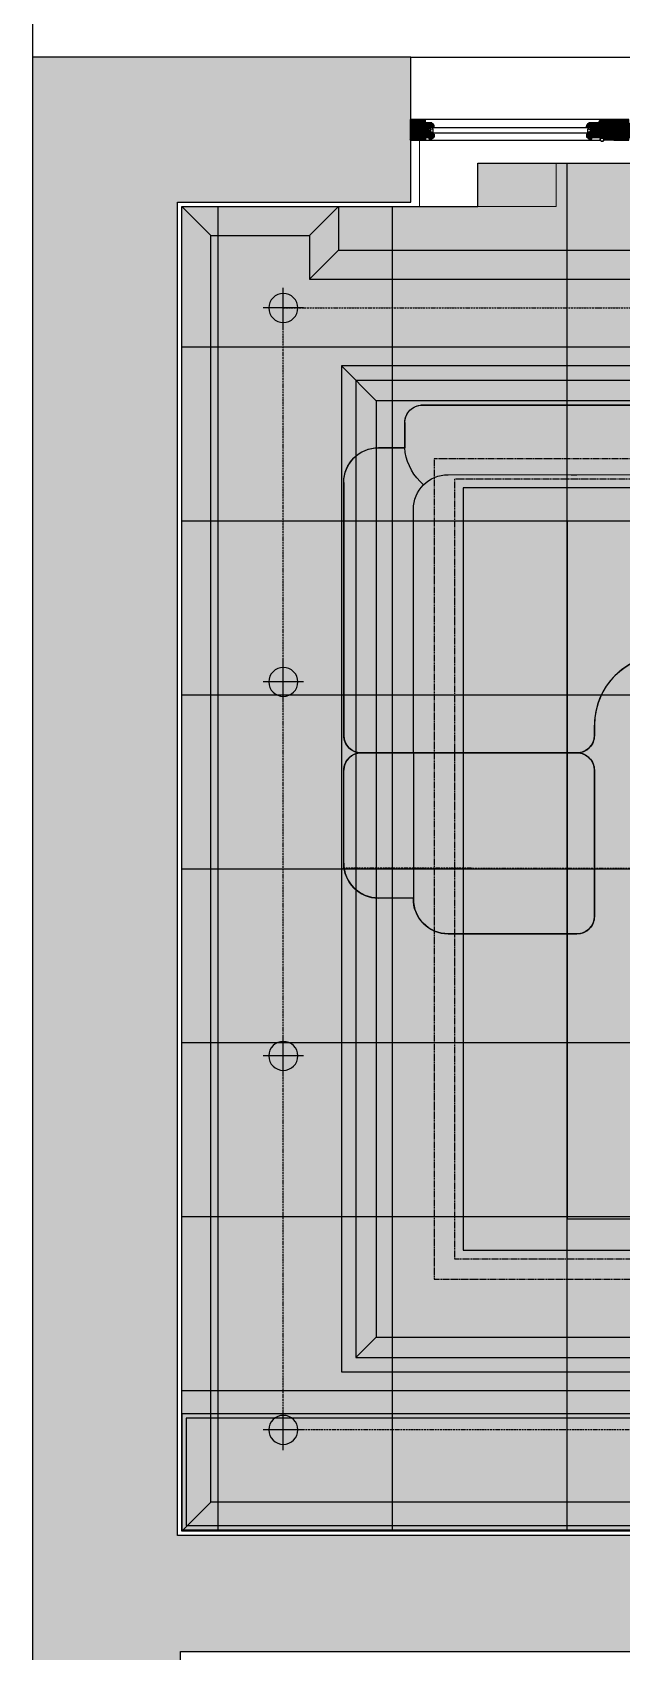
# Model space of a CAD drawing. Header units: millimetres. Extents: x 10553 to 38258, y 46576 to 64025.
# Drawn here: x 10553 to 12584, y 53250 to 58836 of the extents above; entities that cross this region are included whole.
import ezdxf

# ---------------------------------------------------------------- set-up
doc = ezdxf.new("R2010")
doc.units = ezdxf.units.MM
doc.linetypes.add('ACAD_ISO10W100', pattern=[18, 12, -3, 0, -3])
doc.linetypes.add('HIDDEN2', pattern=[4.7625, 3.175, -1.5875])
for name, color, linetype in [('ceiling', 232, 'Continuous'), ('floor', 172, 'Continuous'), ('floor hatch', 252, 'Continuous'), ('furn', 34, 'Continuous'), ('light', 230, 'Continuous'), ('plaster', 81, 'Continuous'), ('wall', 5, 'Continuous'), ('windows', 7, 'Continuous')]:
    doc.layers.add(name, color=color, linetype=linetype)

# ---------------------------------------------------------------- blocks, each defined once
blk = doc.blocks.new('Joint-K7335')
at = {"layer": 'windows', "color": 7}
for points in [[(3.9, 10.7, -0.206505), (4.5, 11.8, -0.277528), (4.6, 11.7), (4.7, 11.5, 0.626267), (5.4, 11.5, 0.131441), (5.5, 11.7), (5.5, 18, 0.509109), (4.6, 18.4, -0.294424), (2, 18.3, 0.173488), (1.3, 18.5), (0, 18.5), (0, 2.1, 0.415334), (1.2, 0.9, 0.048115), (1.5, 0.9, 0.113375), (1.5, 1), (4, 2.8, 0.235966), (4, 2.9), (4, 3.3, 0.247659), (4, 3.4, 0.287937), (3.6, 3.4), (1.8, 2.3, -0.576722), (1.5, 2.5), (1.5, 3.3, -0.235966), (1.6, 3.5), (4, 5.3, 0.235966), (4, 5.3), (4, 5.7, 0.247659), (4, 5.8, 0.287937), (3.6, 5.8), (1.8, 4.8, -0.576722), (1.5, 5), (1.5, 6.3, -0.384094), (2.6, 7.5, -0.021813), (2.7, 7.5), (6.5, 7.5), (6.5, 7.6, 0.333043), (5.7, 8.5, -0.293245), (5.3, 8.9, 0.008528), (5.2, 9.3, 0.265517), (5, 9.5, 0.023748), (4.8, 9.5, -0.356149), (3.9, 10.7, -0.356149)], [(3.2, 10.8, 0.355005), (4.6, 8.8, -0.567624), (4.7, 8.8, -0.24708), (4.4, 8.7), (2.2, 9, -0.351704), (1.2, 10.1), (1.2, 12.9, -0.414214), (1.5, 13.2), (1.6, 13.2, 0.277073), (1.9, 13.4), (3.7, 16.8, -0.041112), (3.8, 17), (4.1, 17.7, -0.50666), (4.6, 17.7, -0.2771), (4.6, 17.5), (4.6, 13.3, 0.213422), (4.7, 13.1, -0.886227), (4.4, 12.6, 0.250571), (3.2, 10.8)]]:
    blk.add_lwpolyline(points, format="xyb", dxfattribs=at)
blk.add_lwpolyline([(1.6, 17.8, 0.632714), (1, 17.6), (1, 14.2, 0.78091), (1.6, 14.1), (3.2, 17.1, -0.117333), (3.3, 17.2, 1.218085), (3, 17.5, -0.285776), (2.7, 17.3, -0.145588)], format="xyb", close=True, dxfattribs=at)
blk = doc.blocks.new('downlight')
at = {"color": 0}
for p, q in [((0, 10.5), (0, -10.5)), ((-10.5, 0), (10.5, 0))]:
    blk.add_line(p, q, dxfattribs=at)
blk.add_circle((0, 0), 7.5, dxfattribs=at)
blk = doc.blocks.new('igig')
at = {"layer": 'furn', "linetype": 'ByBlock'}
blk.add_hatch(color=254, dxfattribs=at).paths.add_polyline_path([(-4221.5, -200), (0, -200), (0, 200), (-4221.5, 200)])
at = {"layer": 'furn', "color": 34, "linetype": 'ByBlock'}
for points in [[(-4221.5, -200), (0, -200), (0, 200), (-4221.5, 200)], [(-4206.5, -185), (-15, -185), (-15, 185), (-4206.5, 185)]]:
    blk.add_lwpolyline(points, close=True, dxfattribs=at)
blk = doc.blocks.new('ergwerg564')
at = {"linetype": 'ByBlock'}
h = blk.add_hatch(color=254, dxfattribs=at)
edge = h.paths.add_edge_path()
edge.add_line((-1140, 1632), (-267.2, 1632))
edge.add_arc((-267.2, 1512), 120, 0, 90, ccw=False)
edge.add_line((-147.2, 1512), (-147.2, 1421.5))
edge.add_line((-147.2, 1421.5), (-60.4, 1421.5))
edge.add_arc((-60.4, 1361.5), 60, 0, 90, ccw=False)
edge.add_line((-0.4, 1361.5), (0, 492))
edge.add_arc((-60, 492), 60, -90.0263, 0.0263, ccw=False)
edge.add_arc((-60, 372), 60, 0, 90, ccw=False)
edge.add_line((0, 372), (0, -372))
edge.add_arc((-60, -372), 60, 270, 360, ccw=False)
edge.add_arc((-60, -492), 60, 0, 90, ccw=False)
edge.add_line((0, -492), (0, -1229.2))
edge.add_arc((-120, -1229.2), 120, 270, 360, ccw=False)
edge.add_line((-120, -1349.2), (-210.2, -1349.2))
edge.add_line((-210.2, -1349.2), (-210.2, -1436))
edge.add_arc((-270.2, -1436), 60, 270, 360, ccw=False)
edge.add_line((-270.2, -1496), (-724.3, -1496))
edge.add_arc((-724.3, -1436), 60, 180, 270, ccw=False)
edge.add_line((-784.3, -1436), (-784.3, -1256))
edge.add_line((-784.3, -1256), (-804, -1256))
edge.add_arc((-804, -1196), 60, 180, 270, ccw=False)
edge.add_line((-864, -1196), (-864, -492))
edge.add_arc((-804, -492), 60, 90, 180, ccw=False)
edge.add_arc((-770.1, -338.1), 99.9, 199.8678, 250.1322, ccw=False)
edge.add_line((-864, -372), (-864, 372))
edge.add_arc((-804, 372), 60, 90, 180, ccw=False)
edge.add_arc((-804, 492), 60, 180, 270, ccw=False)
edge.add_arc((-1105.8, 524.1), 243.9, 352.4416, 449.5766)
edge.add_line((-1104, 768), (-1140, 768))
edge.add_arc((-1140, 828), 60, 180, 270, ccw=False)
edge.add_arc((-1260, 828), 60, -90, 0, ccw=False)
edge.add_line((-1260, 768), (-1764, 768))
edge.add_arc((-1764, 828), 60, 180, 270, ccw=False)
edge.add_line((-1824, 828), (-1824, 1272))
edge.add_arc((-1704, 1272), 120, 88.4652, 180, ccw=False)
edge.add_line((-1700.7, 1392), (-1700.7, 1512))
edge.add_arc((-1580.7, 1512), 120, 90, 180, ccw=False)
edge.add_line((-1580.7, 1632), (-1260, 1632))
edge.add_arc((-1260, 1572), 60, 0, 90, ccw=False)
edge.add_arc((-1140, 1572), 60, 90, 180, ccw=False)
at = {"color": 0}
for p, q in [((-1580.7, 1632), (-1260, 1632)), ((-267.2, 1632), (-1140, 1632)), ((-1200, 1572), (-1200, 828)), ((-1200, 828), (-1200, 1572)), ((-1200, 828), (-1200, 1572)), ((-1200, 828), (-1200, 1572)), ((-1700.7, 1392), (-1700.7, 1512)), ((-147.2, 1421.5), (-147.2, 1512)), ((-60.4, 1421.8), (-147.2, 1421.8)), ((-1200, 1392), (-1704, 1392)), ((-1200, 1392), (-360.4, 1392)), ((-275.5, 1356.9), (-263.3, 1369.1)), ((0, 528), (-0.5, 1365.9)), ((-1824, 1272), (-1824, 847.7)), ((-240.4, 1272), (-240, 432)), ((-1824, 847.7), (-1824, 828)), ((-240.4, 847.7), (-240.4, 828)), ((-1764, 768), (-1260, 768)), ((-1140, 768), (-1104, 768)), ((-864, 528), (-864, 492)), ((0, 492), (0, 528)), ((-60, 432), (-804, 432)), ((-804, 432), (-60, 432)), ((-240, 432), (-240, -432)), ((-864, 372), (-864, -372)), ((0, -372), (0, 372)), ((-804, -432), (-60, -432)), ((-804, -432), (-60, -432)), ((-240, -432), (-240, -1136)), ((-864, -492), (-864, -1196)), ((0, -1229.2), (0, -492)), ((-275.1, -1220.9), (-262.9, -1233.1)), ((-804, -1256), (-784.3, -1256)), ((-784.3, -1256), (-784.3, -1436)), ((-360, -1256), (-784.3, -1256)), ((-210.5, -1349.2), (-120, -1349.2)), ((-210.2, -1436), (-210.2, -1349.2)), ((-713.1, -1496.5), (-266.1, -1495.9))]:
    blk.add_line(p, q, dxfattribs=at)
blk.add_lwpolyline([(-1140, 1632), (-267.2, 1632, -0.414214), (-147.2, 1512), (-147.2, 1421.5), (-60.4, 1421.5, -0.414214), (-0.4, 1361.5), (0, 492, -0.414483), (-60, 432, -0.414214), (0, 372), (0, -372, -0.414214), (-60, -432, -0.414214), (0, -492), (0, -1229.2, -0.414214), (-120, -1349.2), (-210.2, -1349.2), (-210.2, -1436, -0.414214), (-270.2, -1496), (-724.3, -1496, -0.414214), (-784.3, -1436), (-784.3, -1256), (-804, -1256, -0.414214), (-864, -1196), (-864, -492, -0.414214), (-804, -432, -0.222905), (-864, -372), (-864, 372, -0.414214), (-804, 432, -0.414214), (-864, 492, 0.451176), (-1104, 768), (-1140, 768, -0.414214), (-1200, 828, -0.414214), (-1260, 768), (-1764, 768, -0.414214), (-1824, 828), (-1824, 1272, -0.422081), (-1700.7, 1392), (-1700.7, 1512, -0.414214), (-1580.7, 1632), (-1260, 1632, -0.414214), (-1200, 1572, -0.414214), (-1140, 1632, -2.414214)], format="xyb", dxfattribs=at)
for centre, major_axis, start_param, end_param in [((-1580.7, 1512), (84.9, 84.9), 0.785398, 2.356194), ((-1260, 1572), (-42.4, 42.4), 3.926991, 5.497787), ((-1140, 1572), (42.4, 42.4), 0.785398, 2.356194), ((-1704, 1272), (84.9, 84.9), 0.785398, 2.356194), ((-1764, 828), (-42.4, 42.4), 0.785398, 2.356194), ((-1260, 828), (42.4, 42.4), 3.926991, 5.497787), ((-1140, 828), (-42.4, 42.4), 0.785398, 2.356194), ((-1104, 528), (-169.7, 169.7), 3.926991, 5.497787), ((-804, 492), (-42.4, 42.4), 0.785398, 2.356194), ((-60, 492), (42.4, 42.4), 3.926991, 5.497787), ((-804, 372), (42.4, 42.4), 0.785398, 2.356194), ((-60, 372), (-42.4, 42.4), 3.926991, 5.497787), ((-60, -372), (42.4, 42.4), 3.926991, 5.497787), ((-60, -492), (-42.4, 42.4), 3.926991, 5.497787), ((-360, -1136), (-84.9, 84.9), 2.356194, 3.926991), ((-804, -1196), (-42.4, 42.4), 0.785398, 2.356194), ((-390.2, -1360.4), (127.3, 127.3), 5.559878, 6.283185), ((-120, -1229.2), (-84.9, 84.9), 2.356194, 3.926991), ((-724.3, -1436), (-42.4, 42.4), 0.785398, 2.356194), ((-270.2, -1436), (42.4, 42.4), 3.926991, 5.497787), ((-713.1, -1376.5), (-84.9, 84.9), 2.262387, 2.356194)]:
    blk.add_ellipse(centre, major_axis=major_axis, ratio=1, start_param=start_param, end_param=end_param, dxfattribs=at)
at = {"color": 0, "extrusion": (0, 0, -1)}
for centre, major_axis, start_param, end_param in [((-267.2, 1512), (-84.9, 84.9), 0.785398, 2.356194), ((-136, 1241.8), (-127.3, 127.3), 0, 0.723307), ((-60.4, 1361.8), (-42.4, 42.4), 0.785398, 2.356194), ((-360.4, 1272), (-84.9, 84.9), 0.785398, 2.356194), ((-119.9, 918.9), (-84.9, 84.9), 2.356194, 2.450002)]:
    blk.add_ellipse(centre, major_axis=major_axis, ratio=1, start_param=start_param, end_param=end_param, dxfattribs=at)

msp = doc.modelspace()

# ---------------------------------------------------------------- hatches: boundary and pattern name
at = {"layer": 'floor hatch', "true_color": 0xe2d7b1}
h = msp.add_hatch(color=254, dxfattribs=at)
h.paths.add_polyline_path([(11794.1, 57751.5), (15403.1, 57750), (15403.1, 54150), (11794.1, 54150)], flags=16)
h.paths.add_polyline_path([(11067.6, 58235.5), (12087.6, 58235.5), (12087.6, 58385.5), (14427.6, 58385.5), (14427.6, 58235.5), (16572.6, 58235.5), (16572.6, 56848.2), (16597.6, 56848.2), (16597.6, 55052.8), (16572.6, 55052.8), (16572.6, 53665.5), (16407.6, 53665.5), (16407.6, 53450.5), (15403.1, 53450.5), (15403.1, 53665.5), (11067.6, 53665.5)])
at = {"layer": 'floor hatch', "true_color": 0xdb9e61}
h = msp.add_hatch(color=33, dxfattribs=at)
h.dxf.hatch_style = 1
h.paths.add_polyline_path([(11794.1, 57751.5), (15403.1, 57750), (15403.1, 54150), (11794.1, 54150)])
h.paths.add_polyline_path([(14801.6, 57150), (12395.6, 57150), (12395.6, 54744), (14801.6, 54744)], flags=16)
at = {"layer": 'floor hatch', "true_color": 0xe2d7b1}
msp.add_hatch(color=254, dxfattribs=at).paths.add_polyline_path([(14801.6, 57150), (12395.6, 57150), (12395.6, 54744), (14801.6, 54744)])
at = {"layer": 'wall', "true_color": 0x6e6e6e}
h = msp.add_hatch(color=8, dxfattribs=at)
h.paths.add_polyline_path([(11857.6, 58250.5), (11857.6, 58750.5), (10552.6, 58750.5), (10552.6, 51945.5), (11062.6, 51945.5), (11062.6, 53250.5), (13672.6, 53250.5), (13672.6, 53050.5), (14072.6, 53050.5), (14072.6, 53250.5), (15397.6, 53250.5), (15397.6, 53650.5), (11052.6, 53650.5), (11052.6, 58250.5)])
h.paths.add_polyline_path([(16407.6, 53650.5), (18322.6, 53650.5), (18322.6, 53250.5), (16407.6, 53250.5)])
h.paths.add_polyline_path([(14472.6, 48005.5), (14072.6, 48005.5), (14072.6, 52045.5), (13672.6, 52045.5), (13672.6, 48000.5), (11062.6, 48000.5), (11062.6, 50130.5), (10552.6, 50130.5), (10552.6, 47500.5), (14472.6, 47500.5)])
h.paths.add_polyline_path([(22337.6, 49255.5), (22807.6, 49255.5), (22807.6, 47500.5), (17277.6, 47500.5), (17277.6, 48005.5), (17702.6, 48005.5), (17802.6, 48005.5), (17802.6, 48045.5), (22337.6, 48045.5)])
h.paths.add_polyline_path([(22307.6, 53955.5), (22807.6, 53955.5), (22807.6, 52650.5), (22337.6, 52650.5), (22337.6, 53250.5), (19232.6, 53250.5), (19232.6, 53650.5), (19597.6, 53650.5), (19597.6, 53550.5), (22307.6, 53550.5)])
h.paths.add_polyline_path([(21902.6, 58750.5), (22807.6, 58750.5), (22807.6, 54955.5), (22307.6, 54955.5), (22307.6, 58250.5), (21902.6, 58250.5)])
h.paths.add_polyline_path([(18492.6, 58750.5), (20097.6, 58750.5), (20097.6, 58250.5), (18492.6, 58250.5)])
h.paths.add_polyline_path([(14657.6, 58750.5), (17292.6, 58750.5), (17292.6, 58250.5), (14657.6, 58250.5)])
h.paths.add_polyline_path([(20764.6, 53473.6), (20764.6, 53325.8), (21408.8, 53325.8), (21408.8, 53473.6)], flags=16)
at = {"layer": 'windows'}
h = msp.add_hatch(dxfattribs=at)
h.set_pattern_fill('ANSI31', color=4, angle=-90, style=0)
h.set_pattern_definition([(135, (135839.943, 51383.018), (2.24506403, 2.24506403), [])])
edge = h.paths.add_edge_path()
edge.add_line((11922.3, 58513), (11937.6, 58513))
edge.add_line((11937.6, 58513), (11937.6, 58516.7))
edge.add_line((11937.6, 58516.7), (11936.1, 58516.7))
edge.add_arc((11930.1, 58516.7), 6, 360, 450)
edge.add_line((11930.1, 58522.7), (11930.1, 58524.2))
edge.add_line((11930.1, 58524.2), (11900.1, 58524.2))
edge.add_line((11900.1, 58524.2), (11900.1, 58510.7))
edge.add_line((11900.1, 58510.7), (11903.9, 58510.7))
edge.add_line((11903.9, 58510.7), (11903.9, 58480.7))
edge.add_line((11903.9, 58480.7), (11900.1, 58480.7))
edge.add_line((11900.1, 58480.7), (11900.1, 58473.2))
edge.add_line((11900.1, 58473.2), (11922.3, 58473.2))
edge.add_line((11922.3, 58473.2), (11922.3, 58498))
edge.add_line((11922.3, 58498), (11917.8, 58498))
edge.add_line((11917.8, 58498), (11917.8, 58505.5))
edge.add_line((11917.8, 58505.5), (11922.3, 58505.5))
edge.add_line((11922.3, 58505.5), (11922.3, 58513))
h.paths.add_polyline_path([(11907.6, 58525.2), (11907.6, 58536), (11855.1, 58536), (11855.1, 58465), (11907.6, 58465), (11907.6, 58472.2), (11899.1, 58472.2), (11899.1, 58481.7), (11903.9, 58481.7), (11903.9, 58509.7), (11899.1, 58509.7), (11899.1, 58525.2)])
edge = h.paths.add_edge_path()
edge.add_line((11923, 58483.5), (11928.3, 58483.5))
edge.add_line((11928.3, 58483.5), (11928.3, 58485))
edge.add_line((11928.3, 58485), (11937.6, 58485))
edge.add_line((11937.6, 58485), (11937.6, 58474.5))
edge.add_arc((11937.6, 58470.6), 3.87, 88.7048, 161.2792)
edge.add_arc((11930.2, 58473.1), 3.87, 268.7048, 341.2792, ccw=False)
edge.add_line((11930.1, 58469.3), (11930.1, 58468))
edge.add_line((11930.1, 58468), (11919.8, 58468))
edge.add_line((11919.8, 58468), (11918.9, 58473))
edge.add_line((11918.9, 58473), (11923, 58473))
edge.add_line((11923, 58473), (11923, 58483.5))
at = {"layer": 'windows', "ltscale": 10}
h = msp.add_hatch(dxfattribs=at)
h.set_pattern_fill('ANGLE', color=4, scale=0.1125, angle=-135, style=0)
h.set_pattern_definition([(315, (9925.3632, 57899.0408), (0.55565335, 0.55565335), [0.5715, -0.2143125]), (45, (9925.3632, 57899.0408), (-0.55565335, 0.55565335), [0.5715, -0.2143125])])
edge = h.paths.add_edge_path()
edge.add_line((11922.3, 58485.2), (11924.5, 58485.2))
edge.add_line((11924.5, 58485.2), (11924.5, 58486.7))
edge.add_arc((11923.4, 58486.4), 1.16, 14.793, 165.207)
edge.add_line((11922.3, 58486.7), (11922.3, 58485.2))
h = msp.add_hatch(dxfattribs=at)
h.set_pattern_fill('ANGLE', color=4, scale=0.1125, angle=-135, style=0)
h.set_pattern_definition([(315, (9921.2382, 57899.0408), (0.55565335, 0.55565335), [0.5715, -0.2143125]), (45, (9921.2382, 57899.0408), (-0.55565335, 0.55565335), [0.5715, -0.2143125])])
edge = h.paths.add_edge_path()
edge.add_line((11922.6, 58483.7), (11927.1, 58483.7))
edge.add_arc((11926.6, 58484.5), 0.938, 306.8699, 413.1301)
edge.add_line((11927.1, 58485.2), (11922.6, 58485.2))
edge.add_arc((11923.2, 58484.5), 0.926, 125.8841, 234.1159)
h = msp.add_hatch(dxfattribs=at)
h.set_pattern_fill('BRASS', color=4, scale=0.225, angle=-135, style=0)
h.set_pattern_definition([(315, (9925.3632, 57908.7908), (1.0102788, 1.0102788), []), (315, (9925.8684, 57909.296), (1.0102788, 1.0102788), [0.714375, -0.3571875])])
h.paths.add_polyline_path([(11925.6, 58513), (11925.6, 58510), (11934.6, 58510), (11934.6, 58513)])
h = msp.add_hatch(dxfattribs=at)
h.set_pattern_fill('ANGLE', color=4, scale=0.1125, angle=-135, style=0)
h.set_pattern_definition([(315, (9925.3632, 57908.7908), (0.55565335, 0.55565335), [0.5715, -0.2143125]), (45, (9925.3632, 57908.7908), (-0.55565335, 0.55565335), [0.5715, -0.2143125])])
h.paths.add_polyline_path([(11934.6, 58513), (11934.6, 58510), (11937.6, 58510), (11937.6, 58513)])
at = {"layer": 'windows'}
h = msp.add_hatch(dxfattribs=at)
h.set_pattern_fill('ANSI31', color=4, angle=-90, style=0)
h.set_pattern_definition([(135, (135568.693, 51383.018), (2.24506403, 2.24506403), [])])
edge = h.paths.add_edge_path()
edge.add_line((12514.4, 58507.7), (12508, 58507.7))
edge.add_line((12508, 58507.7), (12508, 58517.5))
edge.add_line((12508, 58517.5), (12511, 58519.2))
edge.add_arc((12510.3, 58520.5), 1.5, 300.1137, 360)
edge.add_line((12511.8, 58520.5), (12511.8, 58523.9))
edge.add_line((12511.8, 58523.9), (12511.4, 58524.2))
edge.add_line((12511.4, 58524.2), (12470.5, 58524.2))
edge.add_line((12470.5, 58524.2), (12470.5, 58522.7))
edge.add_arc((12470.5, 58516.7), 6, 90, 180)
edge.add_line((12464.5, 58516.7), (12463, 58516.7))
edge.add_line((12463, 58516.7), (12463, 58513))
edge.add_line((12463, 58513), (12478.4, 58513))
edge.add_line((12478.4, 58513), (12478.4, 58505.5))
edge.add_line((12478.4, 58505.5), (12482.9, 58505.5))
edge.add_line((12482.9, 58505.5), (12482.9, 58498))
edge.add_line((12482.9, 58498), (12478.4, 58498))
edge.add_line((12478.4, 58498), (12478.4, 58473.2))
edge.add_line((12478.4, 58473.2), (12515.1, 58473.2))
edge.add_line((12515.1, 58473.2), (12515.5, 58473.6))
edge.add_line((12515.5, 58473.6), (12515, 58493.5))
edge.add_line((12515, 58493.5), (12514.6, 58493.9))
edge.add_line((12514.6, 58493.9), (12508, 58493.9))
edge.add_line((12508, 58493.9), (12508, 58500.6))
edge.add_line((12508, 58500.6), (12514.8, 58504.7))
edge.add_line((12514.8, 58504.7), (12514.8, 58507.4))
edge.add_line((12514.8, 58507.4), (12514.4, 58507.7))
edge = h.paths.add_edge_path()
edge.add_line((12477.6, 58483.7), (12472.4, 58483.7))
edge.add_line((12472.4, 58483.7), (12472.4, 58485.2))
edge.add_line((12472.4, 58485.2), (12463, 58485.2))
edge.add_line((12463, 58485.2), (12463, 58474.7))
edge.add_arc((12463.1, 58470.9), 3.87, 18.7208, 91.2952, ccw=False)
edge.add_arc((12470.4, 58473.3), 3.87, 198.7208, 271.2952)
edge.add_line((12470.5, 58469.5), (12470.5, 58468))
edge.add_line((12470.5, 58468), (12480.8, 58468))
edge.add_line((12480.8, 58468), (12481.8, 58473.2))
edge.add_line((12481.8, 58473.2), (12478, 58473.2))
edge.add_line((12478, 58473.2), (12477.6, 58483.7))
edge = h.paths.add_edge_path()
edge.add_line((12516.6, 58492.5), (12516.6, 58473.2))
edge.add_arc((12516.6, 58466.5), 6.75, 0, 90, ccw=False)
edge.add_line((12523.4, 58466.5), (12523.4, 58465.5))
edge.add_line((12523.4, 58465.5), (12556.4, 58465.5))
edge.add_line((12556.4, 58465.5), (12556.4, 58536))
edge.add_line((12556.4, 58536), (12512.9, 58536))
edge.add_line((12512.9, 58536), (12512.9, 58534.5))
edge.add_arc((12512.9, 58528.5), 6, 90, 180)
edge.add_line((12506.9, 58528.5), (12505.4, 58528.5))
edge.add_line((12505.4, 58528.5), (12505.4, 58525.4))
edge.add_line((12505.4, 58525.4), (12513.6, 58525.4))
edge.add_line((12513.6, 58525.4), (12513.6, 58516.4))
edge.add_line((12513.6, 58516.4), (12509.9, 58514.1))
edge.add_line((12509.9, 58514.1), (12509.9, 58512.2))
edge.add_line((12509.9, 58512.2), (12510.3, 58511.9))
edge.add_line((12510.3, 58511.9), (12523.8, 58511.9))
edge.add_line((12523.8, 58511.9), (12523.8, 58508.9))
edge.add_line((12523.8, 58508.9), (12518.1, 58508.9))
edge.add_line((12518.1, 58508.9), (12518.1, 58506.4))
edge.add_line((12518.1, 58506.4), (12516.6, 58506.4))
edge.add_line((12516.6, 58506.4), (12516.6, 58504.3))
edge.add_line((12516.6, 58504.3), (12509.9, 58500.2))
edge.add_line((12509.9, 58500.2), (12509.9, 58498.4))
edge.add_line((12509.9, 58498.4), (12510.3, 58498))
edge.add_line((12510.3, 58498), (12523.8, 58498))
edge.add_line((12523.8, 58498), (12523.8, 58495))
edge.add_line((12523.8, 58495), (12518.1, 58495))
edge.add_line((12518.1, 58495), (12518.1, 58492.5))
at = {"layer": 'windows', "ltscale": 10}
h = msp.add_hatch(dxfattribs=at)
h.set_pattern_fill('ANGLE', color=4, scale=0.1125, angle=-135, style=0)
h.set_pattern_definition([(225, (14475.2911, 57908.7908), (-0.55565335, 0.55565335), [0.5715, -0.2143125]), (135, (14475.2911, 57908.7908), (0.55565335, 0.55565335), [0.5715, -0.2143125])])
h.paths.add_polyline_path([(12466, 58513), (12466, 58510), (12463, 58510), (12463, 58513)])
h = msp.add_hatch(dxfattribs=at)
h.set_pattern_fill('BRASS', color=4, scale=0.225, angle=-135, style=0)
h.set_pattern_definition([(225, (14475.2911, 57908.7908), (-1.0102788, 1.0102788), []), (225, (14474.786, 57909.296), (-1.0102788, 1.0102788), [0.714375, -0.3571875])])
h.paths.add_polyline_path([(12475, 58513), (12475, 58510), (12466, 58510), (12466, 58513)])
h = msp.add_hatch(dxfattribs=at)
h.set_pattern_fill('ANGLE', color=4, scale=0.1125, angle=-135, style=0)
h.set_pattern_definition([(225, (14479.4161, 57899.0408), (-0.55565335, 0.55565335), [0.5715, -0.2143125]), (135, (14479.4161, 57899.0408), (0.55565335, 0.55565335), [0.5715, -0.2143125])])
edge = h.paths.add_edge_path()
edge.add_line((12478, 58483.7), (12473.5, 58483.7))
edge.add_arc((12474.1, 58484.5), 0.938, 126.8699, 233.1301, ccw=False)
edge.add_line((12473.5, 58485.2), (12478, 58485.2))
edge.add_arc((12477.5, 58484.5), 0.926, -54.1159, 54.1159, ccw=False)
h = msp.add_hatch(dxfattribs=at)
h.set_pattern_fill('ANGLE', color=4, scale=0.1125, angle=-135, style=0)
h.set_pattern_definition([(225, (14475.2911, 57899.0408), (-0.55565335, 0.55565335), [0.5715, -0.2143125]), (135, (14475.2911, 57899.0408), (0.55565335, 0.55565335), [0.5715, -0.2143125])])
edge = h.paths.add_edge_path()
edge.add_line((12478.4, 58485.2), (12476.1, 58485.2))
edge.add_line((12476.1, 58485.2), (12476.1, 58486.7))
edge.add_arc((12477.3, 58486.4), 1.16, 14.793, 165.207, ccw=False)
edge.add_line((12478.4, 58486.7), (12478.4, 58485.2))
at = {"layer": 'windows'}
h = msp.add_hatch(dxfattribs=at)
h.set_pattern_fill('ANSI31', color=4, angle=-90, style=0)
h.set_pattern_definition([(135, (136541.193, 51382.7554), (2.24506403, 2.24506403), [])])
edge = h.paths.add_edge_path()
edge.add_line((12623.5, 58512.7), (12638.9, 58512.7))
edge.add_line((12638.9, 58512.7), (12638.9, 58516.5))
edge.add_line((12638.9, 58516.5), (12637.4, 58516.5))
edge.add_arc((12631.4, 58516.5), 6, 360, 450)
edge.add_line((12631.4, 58522.5), (12631.4, 58524))
edge.add_line((12631.4, 58524), (12601.4, 58524))
edge.add_line((12601.4, 58524), (12601.4, 58510.5))
edge.add_line((12601.4, 58510.5), (12605.1, 58510.5))
edge.add_line((12605.1, 58510.5), (12605.1, 58480.5))
edge.add_line((12605.1, 58480.5), (12601.4, 58480.5))
edge.add_line((12601.4, 58480.5), (12601.4, 58473))
edge.add_line((12601.4, 58473), (12623.5, 58473))
edge.add_line((12623.5, 58473), (12623.5, 58497.7))
edge.add_line((12623.5, 58497.7), (12619, 58497.7))
edge.add_line((12619, 58497.7), (12619, 58505.2))
edge.add_line((12619, 58505.2), (12623.5, 58505.2))
edge.add_line((12623.5, 58505.2), (12623.5, 58512.7))
h.paths.add_polyline_path([(12608.9, 58525), (12608.9, 58535.7), (12556.4, 58535.7), (12556.4, 58464.7), (12608.9, 58464.7), (12608.9, 58472), (12600.4, 58472), (12600.4, 58481.5), (12605.1, 58481.5), (12605.1, 58509.5), (12600.4, 58509.5), (12600.4, 58525)])
edge = h.paths.add_edge_path()
edge.add_line((12624.3, 58483.2), (12629.5, 58483.2))
edge.add_line((12629.5, 58483.2), (12629.5, 58484.7))
edge.add_line((12629.5, 58484.7), (12638.9, 58484.7))
edge.add_line((12638.9, 58484.7), (12638.9, 58474.2))
edge.add_arc((12638.8, 58470.4), 3.87, 88.7048, 161.2792)
edge.add_arc((12631.5, 58472.9), 3.87, 268.7048, 341.2792, ccw=False)
edge.add_line((12631.4, 58469), (12631.4, 58467.7))
edge.add_line((12631.4, 58467.7), (12621.1, 58467.7))
edge.add_line((12621.1, 58467.7), (12620.1, 58472.7))
edge.add_line((12620.1, 58472.7), (12624.3, 58472.7))
edge.add_line((12624.3, 58472.7), (12624.3, 58483.2))

# ---------------------------------------------------------------- linework, layer by layer
at = {"linetype": 'ByBlock'}
msp.add_line((10552.6, 61825.5), (10552.6, 58750.5), dxfattribs=at)
at = {"layer": 'ceiling', "linetype": 'ByBlock'}
for p, q in [((11067.6, 58235.5), (11167.6, 58135.5)), ((11507.6, 58135.5), (11607.6, 58235.5)), ((11607.6, 58085.5), (11507.6, 57985.5)), ((11067.6, 53665.5), (11167.6, 53765.5))]:
    msp.add_line(p, q, dxfattribs=at)
at = {"layer": 'ceiling', "color": 233}
for p, q in [((11617.6, 57685.5), (11737.6, 57565.5)), ((11667.6, 54265.5), (11737.6, 54335.5))]:
    msp.add_line(p, q, dxfattribs=at)
at = {"layer": 'ceiling', "linetype": 'ByBlock'}
msp.add_lwpolyline([(11067.6, 58235.5), (11607.6, 58235.5), (11607.6, 58085.5), (14907.6, 58085.5), (14907.6, 58235.5), (16572.6, 58235.5), (16572.6, 53665.5), (11067.6, 53665.5), (11067.6, 58235.5)], dxfattribs=at)
at = {"layer": 'ceiling', "color": 233}
for points in [[(11167.6, 58135.5), (11507.6, 58135.5), (11507.6, 57985.5), (15007.6, 57985.5), (15007.6, 58135.5), (16472.6, 58135.5), (16472.6, 53765.5), (11167.6, 53765.5)], [(15087.6, 57685.5), (11617.6, 57685.5), (11617.6, 54215.5), (15087.6, 54215.5)], [(14967.6, 57565.5), (11737.6, 57565.5), (11737.6, 54335.5), (14967.6, 54335.5)]]:
    msp.add_lwpolyline(points, close=True, dxfattribs=at)
at = {"layer": 'ceiling', "linetype": 'ByBlock'}
for points in [[(15037.6, 57635.5), (11667.6, 57635.5), (11667.6, 54265.5), (15037.6, 54265.5)], [(14667.6, 57265.5), (12037.6, 57265.5), (12037.6, 54635.5), (14667.6, 54635.5)]]:
    msp.add_lwpolyline(points, close=True, dxfattribs=at)
at = {"layer": 'ceiling', "color": 233, "linetype": 'HIDDEN2'}
msp.add_lwpolyline([(14767.6, 57365.5), (11937.6, 57365.5), (11937.6, 54535.5), (14767.6, 54535.5)], close=True, dxfattribs=at)
at = {"layer": 'floor', "linetype": 'ByBlock'}
for p, q in [((12395.6, 53665.5), (12395.6, 58385.5)), ((11192.6, 53665.5), (11192.6, 58235.5)), ((11794.1, 53665.5), (11794.1, 58235.5)), ((16587.6, 57750), (11067.6, 57750)), ((16587.6, 57150), (11067.6, 57150)), ((16587.6, 56550), (11067.6, 56550)), ((16587.6, 55950), (11067.6, 55950)), ((16587.6, 55350), (11067.6, 55350)), ((16587.6, 54750), (11067.6, 54750)), ((16587.6, 54150), (11067.6, 54150))]:
    msp.add_line(p, q, dxfattribs=at)
msp.add_lwpolyline([(11067.6, 58235.5), (11887.6, 58235.5), (12087.6, 58235.5), (12087.6, 58385.5), (14427.6, 58385.5), (14427.6, 58235.5), (16572.6, 58235.5), (16572.6, 56848.2), (16587.6, 56848.2), (16587.6, 55052.8), (16572.6, 55052.8), (16572.6, 53665.5), (16407.6, 53665.5), (16407.6, 53450.5), (15397.6, 53450.5), (15397.6, 53665.5), (11067.6, 53665.5), (11067.6, 58235.5)], dxfattribs=at)
at = {"layer": 'floor hatch', "linetype": 'ByBlock'}
msp.add_lwpolyline([(11067.6, 58235.5), (12087.6, 58235.5), (12087.6, 58385.5), (14427.6, 58385.5), (14427.6, 58235.5), (16572.6, 58235.5), (16572.6, 56848.2), (16597.6, 56848.2), (16597.6, 55052.8), (16572.6, 55052.8), (16572.6, 53665.5), (16407.6, 53665.5), (16407.6, 53450.5), (15403.1, 53450.5), (15403.1, 53665.5), (11067.6, 53665.5), (11067.6, 58235.5)], dxfattribs=at)
for points in [[(11794.1, 57751.5), (15403.1, 57750), (15403.1, 54150), (11794.1, 54150)], [(14801.6, 57150), (12395.6, 57150), (12395.6, 54744), (14801.6, 54744)]]:
    msp.add_lwpolyline(points, close=True, dxfattribs=at)
at = {"layer": 'light', "color": 8, "linetype": 'ACAD_ISO10W100', "ltscale": 0.5}
msp.add_line((15087.6, 55950.7), (11617.6, 55952.8), dxfattribs=at)
msp.add_lwpolyline([(11417.6, 57885.5), (11417.6, 57885.5), (11417.6, 57885.5), (16222.6, 57885.5), (16222.6, 54015.5), (11417.6, 54015.5)], close=True, dxfattribs=at)
at = {"layer": 'light', "color": 61, "linetype": 'HIDDEN2'}
msp.add_lwpolyline([(14697.6, 57295.5), (12007.6, 57295.5), (12007.6, 54605.5), (14697.6, 54605.5)], close=True, dxfattribs=at)
at = {"layer": 'plaster', "linetype": 'Continuous', "lineweight": 0, "flags": 128}
for points in [[(15397.6, 53650.5), (15397.6, 53665.5), (11067.6, 53665.5), (11067.6, 58235.5), (11887.6, 58235.5), (11887.6, 58465)], [(11887.6, 58235.5), (12357.6, 58235.5), (12357.6, 58385.5), (14157.6, 58385.5), (14157.6, 58235.5), (14627.6, 58235.5)]]:
    msp.add_lwpolyline(points, dxfattribs=at)
at = {"layer": 'wall', "color": 4, "linetype": 'ByBlock'}
msp.add_line((11857.6, 58750.5), (14657.6, 58750.5), dxfattribs=at)
at = {"layer": 'wall', "linetype": 'ByBlock'}
msp.add_lwpolyline([(11857.6, 58250.5), (11857.6, 58750.5), (10552.6, 58750.5), (10552.6, 51945.5), (11062.6, 51945.5), (11062.6, 53250.5), (13672.6, 53250.5), (13672.6, 53050.5), (14072.6, 53050.5), (14072.6, 53250.5), (15397.6, 53250.5), (15397.6, 53650.5), (11052.6, 53650.5), (11052.6, 58250.5), (11857.6, 58250.5)], dxfattribs=at)
at = {"layer": 'windows'}
for p, q in [((11900.1, 58510.7), (11903.9, 58510.7)), ((11924.5, 58485.2), (11924.5, 58510)), ((12518.1, 58492.5), (12516.6, 58492.5)), ((11907.6, 58473.2), (11907.6, 58465))]:
    msp.add_line(p, q, dxfattribs=at)
at = {"layer": 'windows', "color": 8}
for p, q in [((12512.9, 58536), (11907.6, 58536)), ((11907.6, 58465), (12509.8, 58465))]:
    msp.add_line(p, q, dxfattribs=at)
at = {"layer": 'windows', "color": 4, "ltscale": 10}
for p, q in [((11924.5, 58510.7), (11922.3, 58487.5)), ((11922.3, 58510.7), (11924.5, 58487.5)), ((12478.4, 58510.7), (12476.1, 58487.5)), ((12476.1, 58510.7), (12478.4, 58487.5)), ((12476.1, 58485.2), (12476.1, 58510)), ((12511.5, 58478.8), (12511.9, 58471.9)), ((12520.4, 58479), (12520.4, 58472.1))]:
    msp.add_line(p, q, dxfattribs=at)
at = {"layer": 'windows', "color": 7}
for p, q in [((12476.1, 58506.7), (11924.5, 58506.7)), ((12476.1, 58488.5), (11924.5, 58488.5))]:
    msp.add_line(p, q, dxfattribs=at)
for points in [[(11907.6, 58525.2), (11907.6, 58536), (11855.1, 58536), (11855.1, 58465), (11907.6, 58465), (11907.6, 58472.2), (11899.1, 58472.2), (11899.1, 58481.7), (11903.9, 58481.7), (11903.9, 58509.7), (11899.1, 58509.7), (11899.1, 58525.2), (11907.6, 58525.2)], [(12608.9, 58525), (12608.9, 58535.7), (12556.4, 58535.7), (12556.4, 58464.7), (12608.9, 58464.7), (12608.9, 58472), (12600.4, 58472), (12600.4, 58481.5), (12605.1, 58481.5), (12605.1, 58509.5), (12600.4, 58509.5), (12600.4, 58525), (12608.9, 58525)]]:
    msp.add_lwpolyline(points, dxfattribs=at)
for points in [[(11922.3, 58513), (11937.6, 58513), (11937.6, 58516.7), (11936.1, 58516.7, 0.414214), (11930.1, 58522.7), (11930.1, 58524.2), (11900.1, 58524.2), (11900.1, 58510.7), (11903.9, 58510.7), (11903.9, 58480.7), (11900.1, 58480.7), (11900.1, 58473.2), (11922.3, 58473.2), (11922.3, 58498), (11917.8, 58498), (11917.8, 58505.5), (11922.3, 58505.5), (11922.3, 58513)], [(12516.6, 58492.5), (12516.6, 58473.2, -0.414214), (12523.4, 58466.5), (12523.4, 58465.5), (12556.4, 58465.5), (12556.4, 58536), (12512.9, 58536), (12512.9, 58534.5, 0.414214), (12506.9, 58528.5), (12505.4, 58528.5), (12505.4, 58525.4), (12513.6, 58525.4), (12513.6, 58516.4), (12509.9, 58514.1), (12509.9, 58512.2), (12510.3, 58511.9), (12523.8, 58511.9), (12523.8, 58508.9), (12518.1, 58508.9), (12518.1, 58506.4), (12516.6, 58506.4), (12516.6, 58504.3), (12509.9, 58500.2), (12509.9, 58498.4), (12510.3, 58498), (12523.8, 58498), (12523.8, 58495), (12518.1, 58495), (12518.1, 58492.5)]]:
    msp.add_lwpolyline(points, format="xyb", dxfattribs=at)
for points in [[(11923, 58483.5), (11928.3, 58483.5), (11928.3, 58485), (11937.6, 58485), (11937.6, 58474.5, 0.327693), (11933.9, 58471.9, -0.327693), (11930.1, 58469.3), (11930.1, 58468), (11919.8, 58468), (11918.9, 58473), (11923, 58473), (11923, 58483.5)], [(12514.4, 58507.7), (12508, 58507.7), (12508, 58517.5), (12511, 58519.2, 0.267417), (12511.8, 58520.5), (12511.8, 58523.9), (12511.4, 58524.2), (12470.5, 58524.2), (12470.5, 58522.7, 0.414214), (12464.5, 58516.7), (12463, 58516.7), (12463, 58513), (12478.4, 58513), (12478.4, 58505.5), (12482.9, 58505.5), (12482.9, 58498), (12478.4, 58498), (12478.4, 58473.2), (12515.1, 58473.2), (12515.5, 58473.6), (12515, 58493.5), (12514.6, 58493.9), (12508, 58493.9), (12508, 58500.6), (12514.8, 58504.7), (12514.8, 58507.4)], [(12477.6, 58483.7), (12472.4, 58483.7), (12472.4, 58485.2), (12463, 58485.2), (12463, 58474.7, -0.327693), (12466.8, 58472.1, 0.327693), (12470.5, 58469.5), (12470.5, 58468), (12480.8, 58468), (12481.8, 58473.2), (12478, 58473.2), (12477.6, 58483.7)]]:
    msp.add_lwpolyline(points, format="xyb", close=True, dxfattribs=at)
at = {"layer": 'windows', "color": 4, "ltscale": 10}
for points in [[(11922.3, 58487.5), (11924.5, 58487.5), (11924.5, 58510.7), (11922.3, 58510.7)], [(11925.6, 58513), (11925.6, 58510), (11934.6, 58510), (11934.6, 58513)], [(11934.6, 58513), (11934.6, 58510), (11937.6, 58510), (11937.6, 58513)], [(12466, 58513), (12466, 58510), (12463, 58510), (12463, 58513)], [(12475, 58513), (12475, 58510), (12466, 58510), (12466, 58513)], [(12478.4, 58487.5), (12476.1, 58487.5), (12476.1, 58510.7), (12478.4, 58510.7)], [(12515.3, 58479), (12511.5, 58478.8), (12510.9, 58492.3), (12514.6, 58492.5)], [(12516.6, 58479), (12520.4, 58479), (12520.4, 58492.5), (12516.6, 58492.5)]]:
    msp.add_lwpolyline(points, close=True, dxfattribs=at)
for points in [[(11922.3, 58485.2), (11924.5, 58485.2), (11924.5, 58486.7, 0.770201), (11922.3, 58486.7)], [(11922.6, 58483.7), (11927.1, 58483.7, 0.5), (11927.1, 58485.2), (11922.6, 58485.2, 0.5108)], [(12478, 58483.7), (12473.5, 58483.7, -0.5), (12473.5, 58485.2), (12478, 58485.2, -0.5108)], [(12478.4, 58485.2), (12476.1, 58485.2), (12476.1, 58486.7, -0.770201), (12478.4, 58486.7)]]:
    msp.add_lwpolyline(points, format="xyb", close=True, dxfattribs=at)
at = {"layer": 'windows', "color": 7}
for points in [[(11934.3, 58491.6), (11934.3, 58503.6), (11930.5, 58503.6), (11930.5, 58502.9), (11924.5, 58501), (11924.5, 58494.2), (11930.5, 58492.4), (11930.5, 58491.6)], [(11933.9, 58492), (11933.9, 58503.2), (11930.9, 58503.2), (11930.9, 58502.6), (11924.9, 58500.8), (11924.9, 58494.4), (11930.9, 58492.6), (11930.9, 58492)], [(12467.1, 58491.6), (12467.1, 58503.6), (12470.9, 58503.6), (12470.9, 58502.9), (12476.1, 58501), (12476.1, 58494.2), (12470.9, 58492.4), (12470.9, 58491.6)], [(12467.5, 58492), (12467.5, 58503.2), (12470.5, 58503.2), (12470.5, 58502.6), (12475.8, 58500.8), (12475.8, 58494.4), (12470.5, 58492.6), (12470.5, 58492)]]:
    msp.add_lwpolyline(points, close=True, dxfattribs=at)
for radius in [6.56, 5.25]:
    msp.add_circle((12516.3, 58466.3), radius, dxfattribs=at)

# ---------------------------------------------------------------- block references
at = {"linetype": 'ByBlock'}
msp.add_blockref('igig', (15289.2, 53870.5), dxfattribs=at)
at = {"layer": 'furn', "color": 34, "linetype": 'ByBlock', "rotation": 90}
msp.add_blockref('ergwerg564', (13257.9, 57550.7), dxfattribs=at)
at = {"layer": 'light', "color": 61, "xscale": -6.666599999996834, "yscale": 6.666599999996834, "rotation": 270}
for p in [(11417.6, 57885.5), (11417.6, 56595.5), (11417.6, 55305.5), (11417.6, 54015.5)]:
    msp.add_blockref('downlight', p, dxfattribs=at)
at = {"layer": 'windows', "color": 4, "ltscale": 10, "extrusion": (0, 0, -1), "xscale": 0.75, "yscale": 0.75, "zscale": -0.75, "rotation": 270}
for p in [(-12523.8, 58511.9), (-12523.8, 58498)]:
    msp.add_blockref('Joint-K7335', p, dxfattribs=at)

doc.saveas('drawing.dxf')
